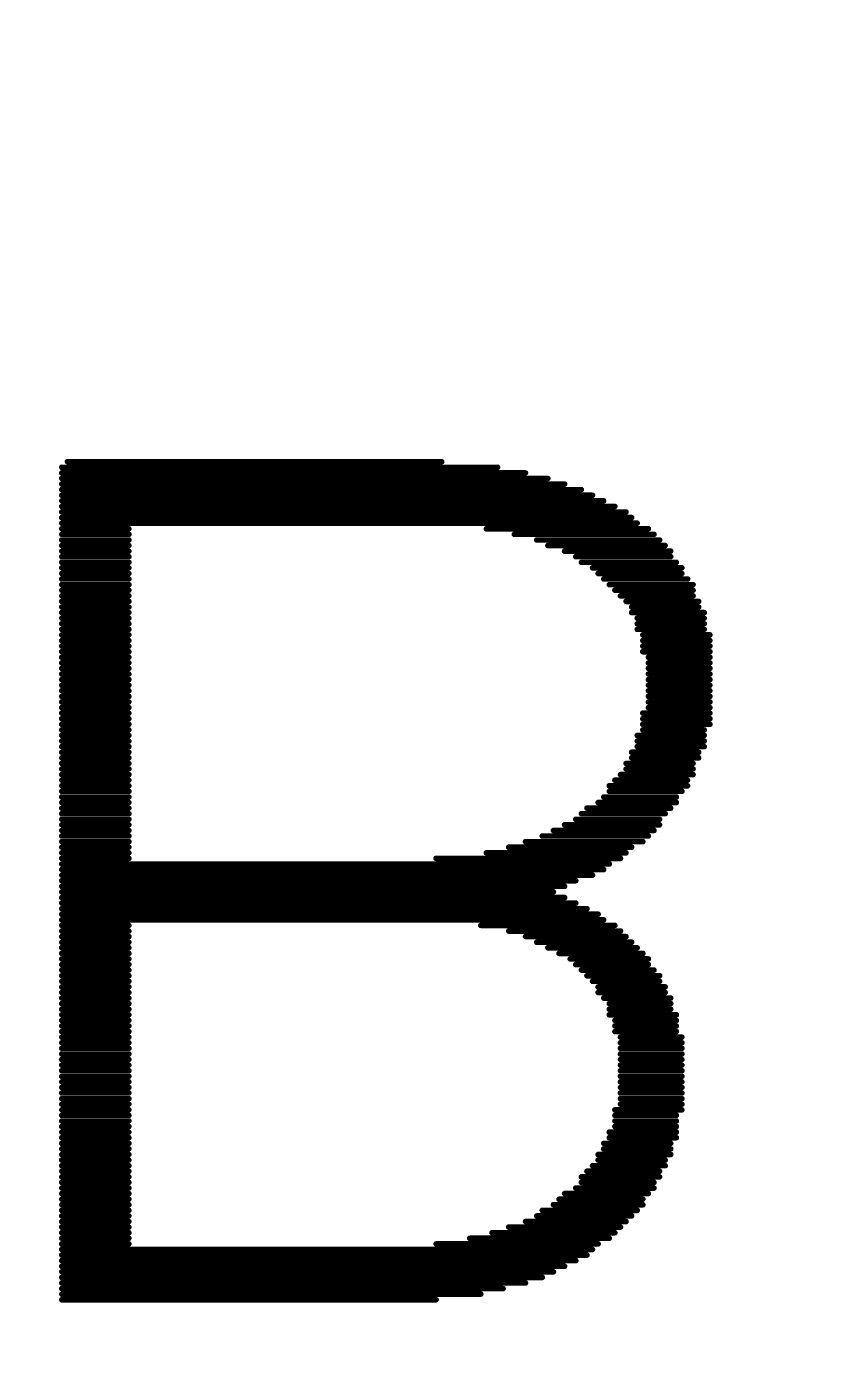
# Model space of a CAD drawing. Header units: millimetres. Extents: x -46.4 to 46.4, y -47.3 to 46.4.
# Drawn here: x -9.795 to -8.895, y 1.945 to 3.459 of the extents above; entities that cross this region are included whole.
import ezdxf

# ---------------------------------------------------------------- set-up
doc = ezdxf.new("R2010")
doc.units = ezdxf.units.MM
doc.layers.add('BottomOverlay', color=54, linetype='Continuous')
doc.layers.add('Mechanical1', color=6, linetype='Continuous')

# ---------------------------------------------------------------- blocks, each defined once
blk = doc.blocks.new('________2')
at = {"layer": 'BottomOverlay', "const_width": 0.00635}
for points in [[(14.2446, -0.0415), (14.7399, -0.0415)], [(14.2446, -0.0479), (14.7716, -0.0479)], [(14.2509, -0.0352), (14.6764, -0.0352)], [(14.2446, -0.0542), (14.797, -0.0542)], [(14.2446, -0.0606), (14.8161, -0.0606)], [(14.2446, -0.0669), (14.8351, -0.0669)], [(14.2446, -0.0733), (14.8478, -0.0733)], [(14.2446, -0.0796), (14.8605, -0.0796)], [(14.2446, -0.086), (14.8732, -0.086)], [(14.2446, -0.0923), (14.8859, -0.0923)], [(14.2446, -0.0987), (14.8923, -0.0987)], [(14.2446, -0.105), (14.8986, -0.105)], [(14.2446, -0.1114), (14.3208, -0.1114)], [(14.2446, -0.1177), (14.3208, -0.1177)], [(14.2446, -0.1241), (14.3208, -0.1241)], [(14.7272, -0.1114), (14.9113, -0.1114)], [(14.7589, -0.1177), (14.9177, -0.1177)], [(14.7843, -0.1241), (14.924, -0.1241)], [(14.2446, -0.1304), (14.3208, -0.1304)], [(14.2446, -0.1368), (14.3208, -0.1368)], [(14.797, -0.1304), (14.9304, -0.1304)], [(14.8161, -0.1368), (14.9367, -0.1368)], [(14.2446, -0.1431), (14.3208, -0.1431)], [(14.2446, -0.1495), (14.3208, -0.1495)], [(14.8288, -0.1431), (14.9367, -0.1431)], [(14.8351, -0.1495), (14.9431, -0.1495)], [(14.2446, -0.1558), (14.3208, -0.1558)], [(14.2446, -0.1622), (14.3208, -0.1622)], [(14.2446, -0.1685), (14.3208, -0.1685)], [(14.8478, -0.1558), (14.9494, -0.1558)], [(14.8542, -0.1622), (14.9494, -0.1622)], [(14.8605, -0.1685), (14.9558, -0.1685)], [(14.2446, -0.1749), (14.3208, -0.1749)], [(14.2446, -0.1812), (14.3208, -0.1812)], [(14.8669, -0.1749), (14.9621, -0.1749)], [(14.8732, -0.1812), (14.9621, -0.1812)], [(14.2446, -0.1876), (14.3208, -0.1876)], [(14.2446, -0.1939), (14.3208, -0.1939)], [(14.8796, -0.1876), (14.9621, -0.1876)], [(14.8859, -0.1939), (14.9685, -0.1939)], [(14.2446, -0.2003), (14.3208, -0.2003)], [(14.2446, -0.2066), (14.3208, -0.2066)], [(14.2446, -0.213), (14.3208, -0.213)], [(14.8923, -0.2003), (14.9685, -0.2003)], [(14.8923, -0.2066), (14.9748, -0.2066)], [(14.8986, -0.213), (14.9748, -0.213)], [(14.2446, -0.2193), (14.3208, -0.2193)], [(14.2446, -0.2257), (14.3208, -0.2257)], [(14.8986, -0.2193), (14.9748, -0.2193)], [(14.8986, -0.2257), (14.9748, -0.2257)], [(14.2446, -0.232), (14.3208, -0.232)], [(14.2446, -0.2384), (14.3208, -0.2384)], [(14.2446, -0.2447), (14.3208, -0.2447)], [(14.905, -0.232), (14.9812, -0.232)], [(14.905, -0.2384), (14.9812, -0.2384)], [(14.905, -0.2447), (14.9812, -0.2447)], [(14.2446, -0.2511), (14.3208, -0.2511)], [(14.2446, -0.2574), (14.3208, -0.2574)], [(14.905, -0.2511), (14.9812, -0.2511)], [(14.9113, -0.2574), (14.9812, -0.2574)], [(14.2446, -0.2638), (14.3208, -0.2638)], [(14.2446, -0.2701), (14.3208, -0.2701)], [(14.9113, -0.2638), (14.9812, -0.2638)], [(14.9113, -0.2701), (14.9812, -0.2701)], [(14.2446, -0.2765), (14.3208, -0.2765)], [(14.2446, -0.2828), (14.3208, -0.2828)], [(14.2446, -0.2892), (14.3208, -0.2892)], [(14.9113, -0.2765), (14.9812, -0.2765)], [(14.9113, -0.2828), (14.9812, -0.2828)], [(14.9113, -0.2892), (14.9812, -0.2892)], [(14.2446, -0.2955), (14.3208, -0.2955)], [(14.2446, -0.3019), (14.3208, -0.3019)], [(14.9113, -0.2955), (14.9812, -0.2955)], [(14.9113, -0.3019), (14.9812, -0.3019)], [(14.2446, -0.3082), (14.3208, -0.3082)], [(14.2446, -0.3146), (14.3208, -0.3146)], [(14.2446, -0.3209), (14.3208, -0.3209)], [(14.905, -0.3209), (14.9812, -0.3209)], [(14.9113, -0.3082), (14.9812, -0.3082)], [(14.9113, -0.3146), (14.9812, -0.3146)], [(14.2446, -0.3273), (14.3208, -0.3273)], [(14.2446, -0.3336), (14.3208, -0.3336)], [(14.905, -0.3273), (14.9812, -0.3273)], [(14.905, -0.3336), (14.9812, -0.3336)], [(14.2446, -0.34), (14.3208, -0.34)], [(14.2446, -0.3463), (14.3208, -0.3463)], [(14.8986, -0.3463), (14.9748, -0.3463)], [(14.905, -0.34), (14.9748, -0.34)], [(14.2446, -0.3527), (14.3208, -0.3527)], [(14.2446, -0.359), (14.3208, -0.359)], [(14.2446, -0.3654), (14.3208, -0.3654)], [(14.8923, -0.3654), (14.9685, -0.3654)], [(14.8986, -0.3527), (14.9748, -0.3527)], [(14.8986, -0.359), (14.9748, -0.359)], [(14.2446, -0.3717), (14.3208, -0.3717)], [(14.2446, -0.3781), (14.3208, -0.3781)], [(14.8859, -0.3781), (14.9621, -0.3781)], [(14.8923, -0.3717), (14.9685, -0.3717)], [(14.2446, -0.3844), (14.3208, -0.3844)], [(14.2446, -0.3908), (14.3208, -0.3908)], [(14.8796, -0.3908), (14.9621, -0.3908)], [(14.8859, -0.3844), (14.9621, -0.3844)], [(14.2446, -0.3971), (14.3208, -0.3971)], [(14.2446, -0.4035), (14.3208, -0.4035)], [(14.2446, -0.4098), (14.3208, -0.4098)], [(14.8669, -0.4035), (14.9558, -0.4035)], [(14.8669, -0.4098), (14.9494, -0.4098)], [(14.8732, -0.3971), (14.9558, -0.3971)], [(14.2446, -0.4162), (14.3208, -0.4162)], [(14.2446, -0.4225), (14.3208, -0.4225)], [(14.8542, -0.4225), (14.9431, -0.4225)], [(14.8605, -0.4162), (14.9431, -0.4162)], [(14.2446, -0.4289), (14.3208, -0.4289)], [(14.2446, -0.4352), (14.3208, -0.4352)], [(14.2446, -0.4416), (14.3208, -0.4416)], [(14.8288, -0.4416), (14.924, -0.4416)], [(14.8351, -0.4352), (14.9304, -0.4352)], [(14.8415, -0.4289), (14.9367, -0.4289)], [(14.2446, -0.4479), (14.3208, -0.4479)], [(14.2446, -0.4543), (14.3208, -0.4543)], [(14.8034, -0.4543), (14.9177, -0.4543)], [(14.8161, -0.4479), (14.924, -0.4479)], [(14.2446, -0.4606), (14.3208, -0.4606)], [(14.2446, -0.467), (14.3208, -0.467)], [(14.7716, -0.467), (14.905, -0.467)], [(14.7907, -0.4606), (14.9113, -0.4606)], [(14.2446, -0.4733), (14.3208, -0.4733)], [(14.2446, -0.4797), (14.3208, -0.4797)], [(14.2446, -0.486), (14.3208, -0.486)], [(14.67, -0.486), (14.8796, -0.486)], [(14.7272, -0.4797), (14.8859, -0.4797)], [(14.7526, -0.4733), (14.8923, -0.4733)], [(14.2446, -0.4924), (14.8669, -0.4924)], [(14.2446, -0.4987), (14.8605, -0.4987)], [(14.2446, -0.5051), (14.8478, -0.5051)], [(14.2446, -0.5114), (14.8288, -0.5114)], [(14.2446, -0.5178), (14.8161, -0.5178)], [(14.2446, -0.5241), (14.8034, -0.5241)], [(14.2446, -0.5305), (14.8161, -0.5305)], [(14.2446, -0.5368), (14.8288, -0.5368)], [(14.2446, -0.5432), (14.8415, -0.5432)], [(14.2446, -0.5495), (14.8542, -0.5495)], [(14.2446, -0.5559), (14.8605, -0.5559)], [(14.2446, -0.5622), (14.3208, -0.5622)], [(14.7208, -0.5622), (14.8732, -0.5622)], [(14.2446, -0.5686), (14.3208, -0.5686)], [(14.2446, -0.5749), (14.3208, -0.5749)], [(14.7526, -0.5686), (14.8796, -0.5686)], [(14.7716, -0.5749), (14.8859, -0.5749)], [(14.2446, -0.5813), (14.3208, -0.5813)], [(14.2446, -0.5876), (14.3208, -0.5876)], [(14.7843, -0.5813), (14.8923, -0.5813)], [(14.797, -0.5876), (14.8986, -0.5876)], [(14.2446, -0.594), (14.3208, -0.594)], [(14.2446, -0.6003), (14.3208, -0.6003)], [(14.2446, -0.6067), (14.3208, -0.6067)], [(14.8097, -0.594), (14.905, -0.594)], [(14.8224, -0.6003), (14.9113, -0.6003)], [(14.8288, -0.6067), (14.9113, -0.6067)], [(14.2446, -0.613), (14.3208, -0.613)], [(14.2446, -0.6194), (14.3208, -0.6194)], [(14.8351, -0.613), (14.9177, -0.613)], [(14.8415, -0.6194), (14.924, -0.6194)], [(14.2446, -0.6257), (14.3208, -0.6257)], [(14.2446, -0.6321), (14.3208, -0.6321)], [(14.2446, -0.6384), (14.3208, -0.6384)], [(14.8478, -0.6257), (14.924, -0.6257)], [(14.8542, -0.6321), (14.9304, -0.6321)], [(14.8542, -0.6384), (14.9304, -0.6384)], [(14.2446, -0.6448), (14.3208, -0.6448)], [(14.2446, -0.6511), (14.3208, -0.6511)], [(14.8605, -0.6448), (14.9367, -0.6448)], [(14.8669, -0.6511), (14.9367, -0.6511)], [(14.2446, -0.6575), (14.3208, -0.6575)], [(14.2446, -0.6638), (14.3208, -0.6638)], [(14.8669, -0.6575), (14.9367, -0.6575)], [(14.8669, -0.6638), (14.9431, -0.6638)], [(14.2446, -0.6702), (14.3208, -0.6702)], [(14.2446, -0.6765), (14.3208, -0.6765)], [(14.2446, -0.6829), (14.3208, -0.6829)], [(14.8732, -0.6702), (14.9431, -0.6702)], [(14.8732, -0.6765), (14.9431, -0.6765)], [(14.8732, -0.6829), (14.9431, -0.6829)], [(14.2446, -0.6892), (14.3208, -0.6892)], [(14.2446, -0.6956), (14.3208, -0.6956)], [(14.8796, -0.6892), (14.9494, -0.6892)], [(14.8796, -0.6956), (14.9494, -0.6956)], [(14.2446, -0.7019), (14.3208, -0.7019)], [(14.2446, -0.7083), (14.3208, -0.7083)], [(14.2446, -0.7146), (14.3208, -0.7146)], [(14.8796, -0.7019), (14.9494, -0.7019)], [(14.8796, -0.7083), (14.9494, -0.7083)], [(14.8796, -0.7146), (14.9494, -0.7146)], [(14.2446, -0.721), (14.3208, -0.721)], [(14.2446, -0.7273), (14.3208, -0.7273)], [(14.8796, -0.721), (14.9494, -0.721)], [(14.8796, -0.7273), (14.9494, -0.7273)], [(14.2446, -0.7337), (14.3208, -0.7337)], [(14.2446, -0.74), (14.3208, -0.74)], [(14.8796, -0.7337), (14.9494, -0.7337)], [(14.8796, -0.74), (14.9494, -0.74)], [(14.2446, -0.7464), (14.3208, -0.7464)], [(14.2446, -0.7527), (14.3208, -0.7527)], [(14.2446, -0.7591), (14.3208, -0.7591)], [(14.8796, -0.7464), (14.9494, -0.7464)], [(14.8796, -0.7527), (14.9494, -0.7527)], [(14.8796, -0.7591), (14.9494, -0.7591)], [(14.2446, -0.7654), (14.3208, -0.7654)], [(14.2446, -0.7718), (14.3208, -0.7718)], [(14.8732, -0.7718), (14.9494, -0.7718)], [(14.8796, -0.7654), (14.9494, -0.7654)], [(14.2446, -0.7781), (14.3208, -0.7781)], [(14.2446, -0.7845), (14.3208, -0.7845)], [(14.2446, -0.7908), (14.3208, -0.7908)], [(14.8732, -0.7781), (14.9431, -0.7781)], [(14.8732, -0.7845), (14.9431, -0.7845)], [(14.8732, -0.7908), (14.9431, -0.7908)], [(14.2446, -0.7972), (14.3208, -0.7972)], [(14.2446, -0.8035), (14.3208, -0.8035)], [(14.8669, -0.7972), (14.9431, -0.7972)], [(14.8669, -0.8035), (14.9431, -0.8035)], [(14.2446, -0.8099), (14.3208, -0.8099)], [(14.2446, -0.8162), (14.3208, -0.8162)], [(14.8605, -0.8099), (14.9367, -0.8099)], [(14.8605, -0.8162), (14.9367, -0.8162)], [(14.2446, -0.8226), (14.3208, -0.8226)], [(14.2446, -0.8289), (14.3208, -0.8289)], [(14.2446, -0.8353), (14.3208, -0.8353)], [(14.8478, -0.8353), (14.9304, -0.8353)], [(14.8542, -0.8226), (14.9367, -0.8226)], [(14.8542, -0.8289), (14.9304, -0.8289)], [(14.2446, -0.8416), (14.3208, -0.8416)], [(14.2446, -0.848), (14.3208, -0.848)], [(14.8351, -0.848), (14.924, -0.848)], [(14.8415, -0.8416), (14.924, -0.8416)], [(14.2446, -0.8543), (14.3208, -0.8543)], [(14.2446, -0.8607), (14.3208, -0.8607)], [(14.8288, -0.8607), (14.9177, -0.8607)], [(14.8351, -0.8543), (14.9177, -0.8543)], [(14.2446, -0.867), (14.3208, -0.867)], [(14.2446, -0.8734), (14.3208, -0.8734)], [(14.2446, -0.8797), (14.3208, -0.8797)], [(14.8034, -0.8797), (14.905, -0.8797)], [(14.8097, -0.8734), (14.905, -0.8734)], [(14.8161, -0.867), (14.9113, -0.867)], [(14.2446, -0.8861), (14.3208, -0.8861)], [(14.2446, -0.8924), (14.3208, -0.8924)], [(14.7843, -0.8924), (14.8923, -0.8924)], [(14.7907, -0.8861), (14.8986, -0.8861)], [(14.2446, -0.8988), (14.3208, -0.8988)], [(14.2446, -0.9051), (14.3208, -0.9051)], [(14.2446, -0.9115), (14.3208, -0.9115)], [(14.7335, -0.9115), (14.8732, -0.9115)], [(14.7526, -0.9051), (14.8796, -0.9051)], [(14.7716, -0.8988), (14.8859, -0.8988)], [(14.2446, -0.9178), (14.3208, -0.9178)], [(14.2446, -0.9242), (14.3208, -0.9242)], [(14.67, -0.9242), (14.8542, -0.9242)], [(14.7081, -0.9178), (14.8669, -0.9178)], [(14.2446, -0.9305), (14.8478, -0.9305)], [(14.2446, -0.9369), (14.8415, -0.9369)], [(14.2446, -0.9432), (14.8288, -0.9432)], [(14.2446, -0.9496), (14.8161, -0.9496)], [(14.2446, -0.9559), (14.8034, -0.9559)], [(14.2446, -0.9623), (14.7907, -0.9623)], [(14.2446, -0.9686), (14.7716, -0.9686)], [(14.2446, -0.975), (14.7462, -0.975)], [(14.2446, -0.9813), (14.7208, -0.9813)], [(14.2446, -0.9877), (14.67, -0.9877)]]:
    blk.add_lwpolyline(points, dxfattribs=at)
at = {"layer": 'BottomOverlay', "const_width": 0.00317}
for points in [[(14.243, -0.0415, 1), (14.2462, -0.0415, 1)], [(14.243, -0.0479, 1), (14.2462, -0.0479, 1)], [(14.2494, -0.0352, 1), (14.2525, -0.0352, 1)], [(14.6748, -0.0352, 1), (14.678, -0.0352, 1)], [(14.7383, -0.0415, 1), (14.7415, -0.0415, 1)], [(14.7701, -0.0479, 1), (14.7732, -0.0479, 1)], [(14.243, -0.0542, 1), (14.2462, -0.0542, 1)], [(14.243, -0.0606, 1), (14.2462, -0.0606, 1)], [(14.7955, -0.0542, 1), (14.7986, -0.0542, 1)], [(14.8145, -0.0606, 1), (14.8177, -0.0606, 1)], [(14.243, -0.0669, 1), (14.2462, -0.0669, 1)], [(14.243, -0.0733, 1), (14.2462, -0.0733, 1)], [(14.8336, -0.0669, 1), (14.8367, -0.0669, 1)], [(14.8463, -0.0733, 1), (14.8494, -0.0733, 1)], [(14.243, -0.0796, 1), (14.2462, -0.0796, 1)], [(14.243, -0.086, 1), (14.2462, -0.086, 1)], [(14.243, -0.0923, 1), (14.2462, -0.0923, 1)], [(14.859, -0.0796, 1), (14.8621, -0.0796, 1)], [(14.8717, -0.086, 1), (14.8748, -0.086, 1)], [(14.8844, -0.0923, 1), (14.8875, -0.0923, 1)], [(14.243, -0.0987, 1), (14.2462, -0.0987, 1)], [(14.243, -0.105, 1), (14.2462, -0.105, 1)], [(14.8907, -0.0987, 1), (14.8939, -0.0987, 1)], [(14.8971, -0.105, 1), (14.9002, -0.105, 1)], [(14.243, -0.1114, 1), (14.2462, -0.1114, 1)], [(14.243, -0.1177, 1), (14.2462, -0.1177, 1)], [(14.243, -0.1241, 1), (14.2462, -0.1241, 1)], [(14.3192, -0.1114, 1), (14.3224, -0.1114, 1)], [(14.3192, -0.1177, 1), (14.3224, -0.1177, 1)], [(14.3192, -0.1241, 1), (14.3224, -0.1241, 1)], [(14.7256, -0.1114, 1), (14.7288, -0.1114, 1)], [(14.7574, -0.1177, 1), (14.7605, -0.1177, 1)], [(14.7828, -0.1241, 1), (14.7859, -0.1241, 1)], [(14.9098, -0.1114, 1), (14.9129, -0.1114, 1)], [(14.9161, -0.1177, 1), (14.9193, -0.1177, 1)], [(14.9225, -0.1241, 1), (14.9256, -0.1241, 1)], [(14.243, -0.1304, 1), (14.2462, -0.1304, 1)], [(14.243, -0.1368, 1), (14.2462, -0.1368, 1)], [(14.3192, -0.1304, 1), (14.3224, -0.1304, 1)], [(14.3192, -0.1368, 1), (14.3224, -0.1368, 1)], [(14.7955, -0.1304, 1), (14.7986, -0.1304, 1)], [(14.8145, -0.1368, 1), (14.8177, -0.1368, 1)], [(14.9288, -0.1304, 1), (14.932, -0.1304, 1)], [(14.9352, -0.1368, 1), (14.9383, -0.1368, 1)], [(14.243, -0.1431, 1), (14.2462, -0.1431, 1)], [(14.243, -0.1495, 1), (14.2462, -0.1495, 1)], [(14.3192, -0.1431, 1), (14.3224, -0.1431, 1)], [(14.3192, -0.1495, 1), (14.3224, -0.1495, 1)], [(14.8272, -0.1431, 1), (14.8304, -0.1431, 1)], [(14.8336, -0.1495, 1), (14.8367, -0.1495, 1)], [(14.9352, -0.1431, 1), (14.9383, -0.1431, 1)], [(14.9415, -0.1495, 1), (14.9447, -0.1495, 1)], [(14.243, -0.1558, 1), (14.2462, -0.1558, 1)], [(14.243, -0.1622, 1), (14.2462, -0.1622, 1)], [(14.243, -0.1685, 1), (14.2462, -0.1685, 1)], [(14.3192, -0.1558, 1), (14.3224, -0.1558, 1)], [(14.3192, -0.1622, 1), (14.3224, -0.1622, 1)], [(14.3192, -0.1685, 1), (14.3224, -0.1685, 1)], [(14.8463, -0.1558, 1), (14.8494, -0.1558, 1)], [(14.8526, -0.1622, 1), (14.8558, -0.1622, 1)], [(14.859, -0.1685, 1), (14.8621, -0.1685, 1)], [(14.9479, -0.1558, 1), (14.951, -0.1558, 1)], [(14.9479, -0.1622, 1), (14.951, -0.1622, 1)], [(14.9542, -0.1685, 1), (14.9574, -0.1685, 1)], [(14.243, -0.1749, 1), (14.2462, -0.1749, 1)], [(14.243, -0.1812, 1), (14.2462, -0.1812, 1)], [(14.3192, -0.1749, 1), (14.3224, -0.1749, 1)], [(14.3192, -0.1812, 1), (14.3224, -0.1812, 1)], [(14.8653, -0.1749, 1), (14.8685, -0.1749, 1)], [(14.8717, -0.1812, 1), (14.8748, -0.1812, 1)], [(14.9606, -0.1749, 1), (14.9637, -0.1749, 1)], [(14.9606, -0.1812, 1), (14.9637, -0.1812, 1)], [(14.243, -0.1876, 1), (14.2462, -0.1876, 1)], [(14.243, -0.1939, 1), (14.2462, -0.1939, 1)], [(14.3192, -0.1876, 1), (14.3224, -0.1876, 1)], [(14.3192, -0.1939, 1), (14.3224, -0.1939, 1)], [(14.878, -0.1876, 1), (14.8812, -0.1876, 1)], [(14.8844, -0.1939, 1), (14.8875, -0.1939, 1)], [(14.9606, -0.1876, 1), (14.9637, -0.1876, 1)], [(14.9669, -0.1939, 1), (14.9701, -0.1939, 1)], [(14.243, -0.2003, 1), (14.2462, -0.2003, 1)], [(14.243, -0.2066, 1), (14.2462, -0.2066, 1)], [(14.243, -0.213, 1), (14.2462, -0.213, 1)], [(14.3192, -0.2003, 1), (14.3224, -0.2003, 1)], [(14.3192, -0.2066, 1), (14.3224, -0.2066, 1)], [(14.3192, -0.213, 1), (14.3224, -0.213, 1)], [(14.8907, -0.2003, 1), (14.8939, -0.2003, 1)], [(14.8907, -0.2066, 1), (14.8939, -0.2066, 1)], [(14.8971, -0.213, 1), (14.9002, -0.213, 1)], [(14.9669, -0.2003, 1), (14.9701, -0.2003, 1)], [(14.9733, -0.2066, 1), (14.9764, -0.2066, 1)], [(14.9733, -0.213, 1), (14.9764, -0.213, 1)], [(14.243, -0.2193, 1), (14.2462, -0.2193, 1)], [(14.243, -0.2257, 1), (14.2462, -0.2257, 1)], [(14.3192, -0.2193, 1), (14.3224, -0.2193, 1)], [(14.3192, -0.2257, 1), (14.3224, -0.2257, 1)], [(14.8971, -0.2193, 1), (14.9002, -0.2193, 1)], [(14.8971, -0.2257, 1), (14.9002, -0.2257, 1)], [(14.9733, -0.2193, 1), (14.9764, -0.2193, 1)], [(14.9733, -0.2257, 1), (14.9764, -0.2257, 1)], [(14.243, -0.232, 1), (14.2462, -0.232, 1)], [(14.243, -0.2384, 1), (14.2462, -0.2384, 1)], [(14.243, -0.2447, 1), (14.2462, -0.2447, 1)], [(14.3192, -0.232, 1), (14.3224, -0.232, 1)], [(14.3192, -0.2384, 1), (14.3224, -0.2384, 1)], [(14.3192, -0.2447, 1), (14.3224, -0.2447, 1)], [(14.9034, -0.232, 1), (14.9066, -0.232, 1)], [(14.9034, -0.2384, 1), (14.9066, -0.2384, 1)], [(14.9034, -0.2447, 1), (14.9066, -0.2447, 1)], [(14.9796, -0.232, 1), (14.9828, -0.232, 1)], [(14.9796, -0.2384, 1), (14.9828, -0.2384, 1)], [(14.9796, -0.2447, 1), (14.9828, -0.2447, 1)], [(14.243, -0.2511, 1), (14.2462, -0.2511, 1)], [(14.243, -0.2574, 1), (14.2462, -0.2574, 1)], [(14.3192, -0.2511, 1), (14.3224, -0.2511, 1)], [(14.3192, -0.2574, 1), (14.3224, -0.2574, 1)], [(14.9034, -0.2511, 1), (14.9066, -0.2511, 1)], [(14.9098, -0.2574, 1), (14.9129, -0.2574, 1)], [(14.9796, -0.2511, 1), (14.9828, -0.2511, 1)], [(14.9796, -0.2574, 1), (14.9828, -0.2574, 1)], [(14.243, -0.2638, 1), (14.2462, -0.2638, 1)], [(14.243, -0.2701, 1), (14.2462, -0.2701, 1)], [(14.3192, -0.2638, 1), (14.3224, -0.2638, 1)], [(14.3192, -0.2701, 1), (14.3224, -0.2701, 1)], [(14.9098, -0.2638, 1), (14.9129, -0.2638, 1)], [(14.9098, -0.2701, 1), (14.9129, -0.2701, 1)], [(14.9796, -0.2638, 1), (14.9828, -0.2638, 1)], [(14.9796, -0.2701, 1), (14.9828, -0.2701, 1)], [(14.243, -0.2765, 1), (14.2462, -0.2765, 1)], [(14.243, -0.2828, 1), (14.2462, -0.2828, 1)], [(14.243, -0.2892, 1), (14.2462, -0.2892, 1)], [(14.3192, -0.2765, 1), (14.3224, -0.2765, 1)], [(14.3192, -0.2828, 1), (14.3224, -0.2828, 1)], [(14.3192, -0.2892, 1), (14.3224, -0.2892, 1)], [(14.9098, -0.2765, 1), (14.9129, -0.2765, 1)], [(14.9098, -0.2828, 1), (14.9129, -0.2828, 1)], [(14.9098, -0.2892, 1), (14.9129, -0.2892, 1)], [(14.9796, -0.2765, 1), (14.9828, -0.2765, 1)], [(14.9796, -0.2828, 1), (14.9828, -0.2828, 1)], [(14.9796, -0.2892, 1), (14.9828, -0.2892, 1)], [(14.243, -0.2955, 1), (14.2462, -0.2955, 1)], [(14.243, -0.3019, 1), (14.2462, -0.3019, 1)], [(14.3192, -0.2955, 1), (14.3224, -0.2955, 1)], [(14.3192, -0.3019, 1), (14.3224, -0.3019, 1)], [(14.9098, -0.2955, 1), (14.9129, -0.2955, 1)], [(14.9098, -0.3019, 1), (14.9129, -0.3019, 1)], [(14.9796, -0.2955, 1), (14.9828, -0.2955, 1)], [(14.9796, -0.3019, 1), (14.9828, -0.3019, 1)], [(14.243, -0.3082, 1), (14.2462, -0.3082, 1)], [(14.243, -0.3146, 1), (14.2462, -0.3146, 1)], [(14.243, -0.3209, 1), (14.2462, -0.3209, 1)], [(14.3192, -0.3082, 1), (14.3224, -0.3082, 1)], [(14.3192, -0.3146, 1), (14.3224, -0.3146, 1)], [(14.3192, -0.3209, 1), (14.3224, -0.3209, 1)], [(14.9034, -0.3209, 1), (14.9066, -0.3209, 1)], [(14.9098, -0.3082, 1), (14.9129, -0.3082, 1)], [(14.9098, -0.3146, 1), (14.9129, -0.3146, 1)], [(14.9796, -0.3082, 1), (14.9828, -0.3082, 1)], [(14.9796, -0.3146, 1), (14.9828, -0.3146, 1)], [(14.9796, -0.3209, 1), (14.9828, -0.3209, 1)], [(14.243, -0.3273, 1), (14.2462, -0.3273, 1)], [(14.243, -0.3336, 1), (14.2462, -0.3336, 1)], [(14.3192, -0.3273, 1), (14.3224, -0.3273, 1)], [(14.3192, -0.3336, 1), (14.3224, -0.3336, 1)], [(14.9034, -0.3273, 1), (14.9066, -0.3273, 1)], [(14.9034, -0.3336, 1), (14.9066, -0.3336, 1)], [(14.9796, -0.3273, 1), (14.9828, -0.3273, 1)], [(14.9796, -0.3336, 1), (14.9828, -0.3336, 1)], [(14.243, -0.34, 1), (14.2462, -0.34, 1)], [(14.243, -0.3463, 1), (14.2462, -0.3463, 1)], [(14.3192, -0.34, 1), (14.3224, -0.34, 1)], [(14.3192, -0.3463, 1), (14.3224, -0.3463, 1)], [(14.8971, -0.3463, 1), (14.9002, -0.3463, 1)], [(14.9034, -0.34, 1), (14.9066, -0.34, 1)], [(14.9733, -0.34, 1), (14.9764, -0.34, 1)], [(14.9733, -0.3463, 1), (14.9764, -0.3463, 1)], [(14.243, -0.3527, 1), (14.2462, -0.3527, 1)], [(14.243, -0.359, 1), (14.2462, -0.359, 1)], [(14.243, -0.3654, 1), (14.2462, -0.3654, 1)], [(14.3192, -0.3527, 1), (14.3224, -0.3527, 1)], [(14.3192, -0.359, 1), (14.3224, -0.359, 1)], [(14.3192, -0.3654, 1), (14.3224, -0.3654, 1)], [(14.8907, -0.3654, 1), (14.8939, -0.3654, 1)], [(14.8971, -0.3527, 1), (14.9002, -0.3527, 1)], [(14.8971, -0.359, 1), (14.9002, -0.359, 1)], [(14.9669, -0.3654, 1), (14.9701, -0.3654, 1)], [(14.9733, -0.3527, 1), (14.9764, -0.3527, 1)], [(14.9733, -0.359, 1), (14.9764, -0.359, 1)], [(14.243, -0.3717, 1), (14.2462, -0.3717, 1)], [(14.243, -0.3781, 1), (14.2462, -0.3781, 1)], [(14.3192, -0.3717, 1), (14.3224, -0.3717, 1)], [(14.3192, -0.3781, 1), (14.3224, -0.3781, 1)], [(14.8844, -0.3781, 1), (14.8875, -0.3781, 1)], [(14.8907, -0.3717, 1), (14.8939, -0.3717, 1)], [(14.9606, -0.3781, 1), (14.9637, -0.3781, 1)], [(14.9669, -0.3717, 1), (14.9701, -0.3717, 1)], [(14.243, -0.3844, 1), (14.2462, -0.3844, 1)], [(14.243, -0.3908, 1), (14.2462, -0.3908, 1)], [(14.3192, -0.3844, 1), (14.3224, -0.3844, 1)], [(14.3192, -0.3908, 1), (14.3224, -0.3908, 1)], [(14.878, -0.3908, 1), (14.8812, -0.3908, 1)], [(14.8844, -0.3844, 1), (14.8875, -0.3844, 1)], [(14.9606, -0.3844, 1), (14.9637, -0.3844, 1)], [(14.9606, -0.3908, 1), (14.9637, -0.3908, 1)], [(14.243, -0.3971, 1), (14.2462, -0.3971, 1)], [(14.243, -0.4035, 1), (14.2462, -0.4035, 1)], [(14.243, -0.4098, 1), (14.2462, -0.4098, 1)], [(14.3192, -0.3971, 1), (14.3224, -0.3971, 1)], [(14.3192, -0.4035, 1), (14.3224, -0.4035, 1)], [(14.3192, -0.4098, 1), (14.3224, -0.4098, 1)], [(14.8653, -0.4035, 1), (14.8685, -0.4035, 1)], [(14.8653, -0.4098, 1), (14.8685, -0.4098, 1)], [(14.8717, -0.3971, 1), (14.8748, -0.3971, 1)], [(14.9479, -0.4098, 1), (14.951, -0.4098, 1)], [(14.9542, -0.3971, 1), (14.9574, -0.3971, 1)], [(14.9542, -0.4035, 1), (14.9574, -0.4035, 1)], [(14.243, -0.4162, 1), (14.2462, -0.4162, 1)], [(14.243, -0.4225, 1), (14.2462, -0.4225, 1)], [(14.3192, -0.4162, 1), (14.3224, -0.4162, 1)], [(14.3192, -0.4225, 1), (14.3224, -0.4225, 1)], [(14.8526, -0.4225, 1), (14.8558, -0.4225, 1)], [(14.859, -0.4162, 1), (14.8621, -0.4162, 1)], [(14.9415, -0.4162, 1), (14.9447, -0.4162, 1)], [(14.9415, -0.4225, 1), (14.9447, -0.4225, 1)], [(14.243, -0.4289, 1), (14.2462, -0.4289, 1)], [(14.243, -0.4352, 1), (14.2462, -0.4352, 1)], [(14.243, -0.4416, 1), (14.2462, -0.4416, 1)], [(14.3192, -0.4289, 1), (14.3224, -0.4289, 1)], [(14.3192, -0.4352, 1), (14.3224, -0.4352, 1)], [(14.3192, -0.4416, 1), (14.3224, -0.4416, 1)], [(14.8272, -0.4416, 1), (14.8304, -0.4416, 1)], [(14.8336, -0.4352, 1), (14.8367, -0.4352, 1)], [(14.8399, -0.4289, 1), (14.8431, -0.4289, 1)], [(14.9225, -0.4416, 1), (14.9256, -0.4416, 1)], [(14.9288, -0.4352, 1), (14.932, -0.4352, 1)], [(14.9352, -0.4289, 1), (14.9383, -0.4289, 1)], [(14.243, -0.4479, 1), (14.2462, -0.4479, 1)], [(14.243, -0.4543, 1), (14.2462, -0.4543, 1)], [(14.3192, -0.4479, 1), (14.3224, -0.4479, 1)], [(14.3192, -0.4543, 1), (14.3224, -0.4543, 1)], [(14.8018, -0.4543, 1), (14.805, -0.4543, 1)], [(14.8145, -0.4479, 1), (14.8177, -0.4479, 1)], [(14.9161, -0.4543, 1), (14.9193, -0.4543, 1)], [(14.9225, -0.4479, 1), (14.9256, -0.4479, 1)], [(14.243, -0.4606, 1), (14.2462, -0.4606, 1)], [(14.243, -0.467, 1), (14.2462, -0.467, 1)], [(14.3192, -0.4606, 1), (14.3224, -0.4606, 1)], [(14.3192, -0.467, 1), (14.3224, -0.467, 1)], [(14.7701, -0.467, 1), (14.7732, -0.467, 1)], [(14.7891, -0.4606, 1), (14.7923, -0.4606, 1)], [(14.9034, -0.467, 1), (14.9066, -0.467, 1)], [(14.9098, -0.4606, 1), (14.9129, -0.4606, 1)], [(14.243, -0.4733, 1), (14.2462, -0.4733, 1)], [(14.243, -0.4797, 1), (14.2462, -0.4797, 1)], [(14.243, -0.486, 1), (14.2462, -0.486, 1)], [(14.3192, -0.4733, 1), (14.3224, -0.4733, 1)], [(14.3192, -0.4797, 1), (14.3224, -0.4797, 1)], [(14.3192, -0.486, 1), (14.3224, -0.486, 1)], [(14.6685, -0.486, 1), (14.6716, -0.486, 1)], [(14.7256, -0.4797, 1), (14.7288, -0.4797, 1)], [(14.751, -0.4733, 1), (14.7542, -0.4733, 1)], [(14.878, -0.486, 1), (14.8812, -0.486, 1)], [(14.8844, -0.4797, 1), (14.8875, -0.4797, 1)], [(14.8907, -0.4733, 1), (14.8939, -0.4733, 1)], [(14.243, -0.4924, 1), (14.2462, -0.4924, 1)], [(14.243, -0.4987, 1), (14.2462, -0.4987, 1)], [(14.859, -0.4987, 1), (14.8621, -0.4987, 1)], [(14.8653, -0.4924, 1), (14.8685, -0.4924, 1)], [(14.243, -0.5051, 1), (14.2462, -0.5051, 1)], [(14.243, -0.5114, 1), (14.2462, -0.5114, 1)], [(14.243, -0.5178, 1), (14.2462, -0.5178, 1)], [(14.8145, -0.5178, 1), (14.8177, -0.5178, 1)], [(14.8272, -0.5114, 1), (14.8304, -0.5114, 1)], [(14.8463, -0.5051, 1), (14.8494, -0.5051, 1)], [(14.243, -0.5241, 1), (14.2462, -0.5241, 1)], [(14.243, -0.5305, 1), (14.2462, -0.5305, 1)], [(14.8018, -0.5241, 1), (14.805, -0.5241, 1)], [(14.8145, -0.5305, 1), (14.8177, -0.5305, 1)], [(14.243, -0.5368, 1), (14.2462, -0.5368, 1)], [(14.243, -0.5432, 1), (14.2462, -0.5432, 1)], [(14.8272, -0.5368, 1), (14.8304, -0.5368, 1)], [(14.8399, -0.5432, 1), (14.8431, -0.5432, 1)], [(14.243, -0.5495, 1), (14.2462, -0.5495, 1)], [(14.243, -0.5559, 1), (14.2462, -0.5559, 1)], [(14.243, -0.5622, 1), (14.2462, -0.5622, 1)], [(14.3192, -0.5622, 1), (14.3224, -0.5622, 1)], [(14.7193, -0.5622, 1), (14.7224, -0.5622, 1)], [(14.8526, -0.5495, 1), (14.8558, -0.5495, 1)], [(14.859, -0.5559, 1), (14.8621, -0.5559, 1)], [(14.8717, -0.5622, 1), (14.8748, -0.5622, 1)], [(14.243, -0.5686, 1), (14.2462, -0.5686, 1)], [(14.243, -0.5749, 1), (14.2462, -0.5749, 1)], [(14.3192, -0.5686, 1), (14.3224, -0.5686, 1)], [(14.3192, -0.5749, 1), (14.3224, -0.5749, 1)], [(14.751, -0.5686, 1), (14.7542, -0.5686, 1)], [(14.7701, -0.5749, 1), (14.7732, -0.5749, 1)], [(14.878, -0.5686, 1), (14.8812, -0.5686, 1)], [(14.8844, -0.5749, 1), (14.8875, -0.5749, 1)], [(14.243, -0.5813, 1), (14.2462, -0.5813, 1)], [(14.243, -0.5876, 1), (14.2462, -0.5876, 1)], [(14.3192, -0.5813, 1), (14.3224, -0.5813, 1)], [(14.3192, -0.5876, 1), (14.3224, -0.5876, 1)], [(14.7828, -0.5813, 1), (14.7859, -0.5813, 1)], [(14.7955, -0.5876, 1), (14.7986, -0.5876, 1)], [(14.8907, -0.5813, 1), (14.8939, -0.5813, 1)], [(14.8971, -0.5876, 1), (14.9002, -0.5876, 1)], [(14.243, -0.594, 1), (14.2462, -0.594, 1)], [(14.243, -0.6003, 1), (14.2462, -0.6003, 1)], [(14.243, -0.6067, 1), (14.2462, -0.6067, 1)], [(14.3192, -0.594, 1), (14.3224, -0.594, 1)], [(14.3192, -0.6003, 1), (14.3224, -0.6003, 1)], [(14.3192, -0.6067, 1), (14.3224, -0.6067, 1)], [(14.8082, -0.594, 1), (14.8113, -0.594, 1)], [(14.8209, -0.6003, 1), (14.824, -0.6003, 1)], [(14.8272, -0.6067, 1), (14.8304, -0.6067, 1)], [(14.9034, -0.594, 1), (14.9066, -0.594, 1)], [(14.9098, -0.6003, 1), (14.9129, -0.6003, 1)], [(14.9098, -0.6067, 1), (14.9129, -0.6067, 1)], [(14.243, -0.613, 1), (14.2462, -0.613, 1)], [(14.243, -0.6194, 1), (14.2462, -0.6194, 1)], [(14.3192, -0.613, 1), (14.3224, -0.613, 1)], [(14.3192, -0.6194, 1), (14.3224, -0.6194, 1)], [(14.8336, -0.613, 1), (14.8367, -0.613, 1)], [(14.8399, -0.6194, 1), (14.8431, -0.6194, 1)], [(14.9161, -0.613, 1), (14.9193, -0.613, 1)], [(14.9225, -0.6194, 1), (14.9256, -0.6194, 1)], [(14.243, -0.6257, 1), (14.2462, -0.6257, 1)], [(14.243, -0.6321, 1), (14.2462, -0.6321, 1)], [(14.243, -0.6384, 1), (14.2462, -0.6384, 1)], [(14.3192, -0.6257, 1), (14.3224, -0.6257, 1)], [(14.3192, -0.6321, 1), (14.3224, -0.6321, 1)], [(14.3192, -0.6384, 1), (14.3224, -0.6384, 1)], [(14.8463, -0.6257, 1), (14.8494, -0.6257, 1)], [(14.8526, -0.6321, 1), (14.8558, -0.6321, 1)], [(14.8526, -0.6384, 1), (14.8558, -0.6384, 1)], [(14.9225, -0.6257, 1), (14.9256, -0.6257, 1)], [(14.9288, -0.6321, 1), (14.932, -0.6321, 1)], [(14.9288, -0.6384, 1), (14.932, -0.6384, 1)], [(14.243, -0.6448, 1), (14.2462, -0.6448, 1)], [(14.243, -0.6511, 1), (14.2462, -0.6511, 1)], [(14.3192, -0.6448, 1), (14.3224, -0.6448, 1)], [(14.3192, -0.6511, 1), (14.3224, -0.6511, 1)], [(14.859, -0.6448, 1), (14.8621, -0.6448, 1)], [(14.8653, -0.6511, 1), (14.8685, -0.6511, 1)], [(14.9352, -0.6448, 1), (14.9383, -0.6448, 1)], [(14.9352, -0.6511, 1), (14.9383, -0.6511, 1)], [(14.243, -0.6575, 1), (14.2462, -0.6575, 1)], [(14.243, -0.6638, 1), (14.2462, -0.6638, 1)], [(14.3192, -0.6575, 1), (14.3224, -0.6575, 1)], [(14.3192, -0.6638, 1), (14.3224, -0.6638, 1)], [(14.8653, -0.6575, 1), (14.8685, -0.6575, 1)], [(14.8653, -0.6638, 1), (14.8685, -0.6638, 1)], [(14.9352, -0.6575, 1), (14.9383, -0.6575, 1)], [(14.9415, -0.6638, 1), (14.9447, -0.6638, 1)], [(14.243, -0.6702, 1), (14.2462, -0.6702, 1)], [(14.243, -0.6765, 1), (14.2462, -0.6765, 1)], [(14.243, -0.6829, 1), (14.2462, -0.6829, 1)], [(14.3192, -0.6702, 1), (14.3224, -0.6702, 1)], [(14.3192, -0.6765, 1), (14.3224, -0.6765, 1)], [(14.3192, -0.6829, 1), (14.3224, -0.6829, 1)], [(14.8717, -0.6702, 1), (14.8748, -0.6702, 1)], [(14.8717, -0.6765, 1), (14.8748, -0.6765, 1)], [(14.8717, -0.6829, 1), (14.8748, -0.6829, 1)], [(14.9415, -0.6702, 1), (14.9447, -0.6702, 1)], [(14.9415, -0.6765, 1), (14.9447, -0.6765, 1)], [(14.9415, -0.6829, 1), (14.9447, -0.6829, 1)], [(14.243, -0.6892, 1), (14.2462, -0.6892, 1)], [(14.243, -0.6956, 1), (14.2462, -0.6956, 1)], [(14.3192, -0.6892, 1), (14.3224, -0.6892, 1)], [(14.3192, -0.6956, 1), (14.3224, -0.6956, 1)], [(14.878, -0.6892, 1), (14.8812, -0.6892, 1)], [(14.878, -0.6956, 1), (14.8812, -0.6956, 1)], [(14.9479, -0.6892, 1), (14.951, -0.6892, 1)], [(14.9479, -0.6956, 1), (14.951, -0.6956, 1)], [(14.243, -0.7019, 1), (14.2462, -0.7019, 1)], [(14.243, -0.7083, 1), (14.2462, -0.7083, 1)], [(14.243, -0.7146, 1), (14.2462, -0.7146, 1)], [(14.3192, -0.7019, 1), (14.3224, -0.7019, 1)], [(14.3192, -0.7083, 1), (14.3224, -0.7083, 1)], [(14.3192, -0.7146, 1), (14.3224, -0.7146, 1)], [(14.878, -0.7019, 1), (14.8812, -0.7019, 1)], [(14.878, -0.7083, 1), (14.8812, -0.7083, 1)], [(14.878, -0.7146, 1), (14.8812, -0.7146, 1)], [(14.9479, -0.7019, 1), (14.951, -0.7019, 1)], [(14.9479, -0.7083, 1), (14.951, -0.7083, 1)], [(14.9479, -0.7146, 1), (14.951, -0.7146, 1)], [(14.243, -0.721, 1), (14.2462, -0.721, 1)], [(14.243, -0.7273, 1), (14.2462, -0.7273, 1)], [(14.3192, -0.721, 1), (14.3224, -0.721, 1)], [(14.3192, -0.7273, 1), (14.3224, -0.7273, 1)], [(14.878, -0.721, 1), (14.8812, -0.721, 1)], [(14.878, -0.7273, 1), (14.8812, -0.7273, 1)], [(14.9479, -0.721, 1), (14.951, -0.721, 1)], [(14.9479, -0.7273, 1), (14.951, -0.7273, 1)], [(14.243, -0.7337, 1), (14.2462, -0.7337, 1)], [(14.243, -0.74, 1), (14.2462, -0.74, 1)], [(14.3192, -0.7337, 1), (14.3224, -0.7337, 1)], [(14.3192, -0.74, 1), (14.3224, -0.74, 1)], [(14.878, -0.7337, 1), (14.8812, -0.7337, 1)], [(14.878, -0.74, 1), (14.8812, -0.74, 1)], [(14.9479, -0.7337, 1), (14.951, -0.7337, 1)], [(14.9479, -0.74, 1), (14.951, -0.74, 1)], [(14.243, -0.7464, 1), (14.2462, -0.7464, 1)], [(14.243, -0.7527, 1), (14.2462, -0.7527, 1)], [(14.243, -0.7591, 1), (14.2462, -0.7591, 1)], [(14.3192, -0.7464, 1), (14.3224, -0.7464, 1)], [(14.3192, -0.7527, 1), (14.3224, -0.7527, 1)], [(14.3192, -0.7591, 1), (14.3224, -0.7591, 1)], [(14.878, -0.7464, 1), (14.8812, -0.7464, 1)], [(14.878, -0.7527, 1), (14.8812, -0.7527, 1)], [(14.878, -0.7591, 1), (14.8812, -0.7591, 1)], [(14.9479, -0.7464, 1), (14.951, -0.7464, 1)], [(14.9479, -0.7527, 1), (14.951, -0.7527, 1)], [(14.9479, -0.7591, 1), (14.951, -0.7591, 1)], [(14.243, -0.7654, 1), (14.2462, -0.7654, 1)], [(14.243, -0.7718, 1), (14.2462, -0.7718, 1)], [(14.3192, -0.7654, 1), (14.3224, -0.7654, 1)], [(14.3192, -0.7718, 1), (14.3224, -0.7718, 1)], [(14.8717, -0.7718, 1), (14.8748, -0.7718, 1)], [(14.878, -0.7654, 1), (14.8812, -0.7654, 1)], [(14.9479, -0.7654, 1), (14.951, -0.7654, 1)], [(14.9479, -0.7718, 1), (14.951, -0.7718, 1)], [(14.243, -0.7781, 1), (14.2462, -0.7781, 1)], [(14.243, -0.7845, 1), (14.2462, -0.7845, 1)], [(14.243, -0.7908, 1), (14.2462, -0.7908, 1)], [(14.3192, -0.7781, 1), (14.3224, -0.7781, 1)], [(14.3192, -0.7845, 1), (14.3224, -0.7845, 1)], [(14.3192, -0.7908, 1), (14.3224, -0.7908, 1)], [(14.8717, -0.7781, 1), (14.8748, -0.7781, 1)], [(14.8717, -0.7845, 1), (14.8748, -0.7845, 1)], [(14.8717, -0.7908, 1), (14.8748, -0.7908, 1)], [(14.9415, -0.7781, 1), (14.9447, -0.7781, 1)], [(14.9415, -0.7845, 1), (14.9447, -0.7845, 1)], [(14.9415, -0.7908, 1), (14.9447, -0.7908, 1)], [(14.243, -0.7972, 1), (14.2462, -0.7972, 1)], [(14.243, -0.8035, 1), (14.2462, -0.8035, 1)], [(14.3192, -0.7972, 1), (14.3224, -0.7972, 1)], [(14.3192, -0.8035, 1), (14.3224, -0.8035, 1)], [(14.8653, -0.7972, 1), (14.8685, -0.7972, 1)], [(14.8653, -0.8035, 1), (14.8685, -0.8035, 1)], [(14.9415, -0.7972, 1), (14.9447, -0.7972, 1)], [(14.9415, -0.8035, 1), (14.9447, -0.8035, 1)], [(14.243, -0.8099, 1), (14.2462, -0.8099, 1)], [(14.243, -0.8162, 1), (14.2462, -0.8162, 1)], [(14.3192, -0.8099, 1), (14.3224, -0.8099, 1)], [(14.3192, -0.8162, 1), (14.3224, -0.8162, 1)], [(14.859, -0.8099, 1), (14.8621, -0.8099, 1)], [(14.859, -0.8162, 1), (14.8621, -0.8162, 1)], [(14.9352, -0.8099, 1), (14.9383, -0.8099, 1)], [(14.9352, -0.8162, 1), (14.9383, -0.8162, 1)], [(14.243, -0.8226, 1), (14.2462, -0.8226, 1)], [(14.243, -0.8289, 1), (14.2462, -0.8289, 1)], [(14.243, -0.8353, 1), (14.2462, -0.8353, 1)], [(14.3192, -0.8226, 1), (14.3224, -0.8226, 1)], [(14.3192, -0.8289, 1), (14.3224, -0.8289, 1)], [(14.3192, -0.8353, 1), (14.3224, -0.8353, 1)], [(14.8463, -0.8353, 1), (14.8494, -0.8353, 1)], [(14.8526, -0.8226, 1), (14.8558, -0.8226, 1)], [(14.8526, -0.8289, 1), (14.8558, -0.8289, 1)], [(14.9288, -0.8289, 1), (14.932, -0.8289, 1)], [(14.9288, -0.8353, 1), (14.932, -0.8353, 1)], [(14.9352, -0.8226, 1), (14.9383, -0.8226, 1)], [(14.243, -0.8416, 1), (14.2462, -0.8416, 1)], [(14.243, -0.848, 1), (14.2462, -0.848, 1)], [(14.3192, -0.8416, 1), (14.3224, -0.8416, 1)], [(14.3192, -0.848, 1), (14.3224, -0.848, 1)], [(14.8336, -0.848, 1), (14.8367, -0.848, 1)], [(14.8399, -0.8416, 1), (14.8431, -0.8416, 1)], [(14.9225, -0.8416, 1), (14.9256, -0.8416, 1)], [(14.9225, -0.848, 1), (14.9256, -0.848, 1)], [(14.243, -0.8543, 1), (14.2462, -0.8543, 1)], [(14.243, -0.8607, 1), (14.2462, -0.8607, 1)], [(14.3192, -0.8543, 1), (14.3224, -0.8543, 1)], [(14.3192, -0.8607, 1), (14.3224, -0.8607, 1)], [(14.8272, -0.8607, 1), (14.8304, -0.8607, 1)], [(14.8336, -0.8543, 1), (14.8367, -0.8543, 1)], [(14.9161, -0.8543, 1), (14.9193, -0.8543, 1)], [(14.9161, -0.8607, 1), (14.9193, -0.8607, 1)], [(14.243, -0.867, 1), (14.2462, -0.867, 1)], [(14.243, -0.8734, 1), (14.2462, -0.8734, 1)], [(14.243, -0.8797, 1), (14.2462, -0.8797, 1)], [(14.3192, -0.867, 1), (14.3224, -0.867, 1)], [(14.3192, -0.8734, 1), (14.3224, -0.8734, 1)], [(14.3192, -0.8797, 1), (14.3224, -0.8797, 1)], [(14.8018, -0.8797, 1), (14.805, -0.8797, 1)], [(14.8082, -0.8734, 1), (14.8113, -0.8734, 1)], [(14.8145, -0.867, 1), (14.8177, -0.867, 1)], [(14.9034, -0.8734, 1), (14.9066, -0.8734, 1)], [(14.9034, -0.8797, 1), (14.9066, -0.8797, 1)], [(14.9098, -0.867, 1), (14.9129, -0.867, 1)], [(14.243, -0.8861, 1), (14.2462, -0.8861, 1)], [(14.243, -0.8924, 1), (14.2462, -0.8924, 1)], [(14.3192, -0.8861, 1), (14.3224, -0.8861, 1)], [(14.3192, -0.8924, 1), (14.3224, -0.8924, 1)], [(14.7828, -0.8924, 1), (14.7859, -0.8924, 1)], [(14.7891, -0.8861, 1), (14.7923, -0.8861, 1)], [(14.8907, -0.8924, 1), (14.8939, -0.8924, 1)], [(14.8971, -0.8861, 1), (14.9002, -0.8861, 1)], [(14.243, -0.8988, 1), (14.2462, -0.8988, 1)], [(14.243, -0.9051, 1), (14.2462, -0.9051, 1)], [(14.243, -0.9115, 1), (14.2462, -0.9115, 1)], [(14.3192, -0.8988, 1), (14.3224, -0.8988, 1)], [(14.3192, -0.9051, 1), (14.3224, -0.9051, 1)], [(14.3192, -0.9115, 1), (14.3224, -0.9115, 1)], [(14.732, -0.9115, 1), (14.7351, -0.9115, 1)], [(14.751, -0.9051, 1), (14.7542, -0.9051, 1)], [(14.7701, -0.8988, 1), (14.7732, -0.8988, 1)], [(14.8717, -0.9115, 1), (14.8748, -0.9115, 1)], [(14.878, -0.9051, 1), (14.8812, -0.9051, 1)], [(14.8844, -0.8988, 1), (14.8875, -0.8988, 1)], [(14.243, -0.9178, 1), (14.2462, -0.9178, 1)], [(14.243, -0.9242, 1), (14.2462, -0.9242, 1)], [(14.3192, -0.9178, 1), (14.3224, -0.9178, 1)], [(14.3192, -0.9242, 1), (14.3224, -0.9242, 1)], [(14.6685, -0.9242, 1), (14.6716, -0.9242, 1)], [(14.7066, -0.9178, 1), (14.7097, -0.9178, 1)], [(14.8526, -0.9242, 1), (14.8558, -0.9242, 1)], [(14.8653, -0.9178, 1), (14.8685, -0.9178, 1)], [(14.243, -0.9305, 1), (14.2462, -0.9305, 1)], [(14.243, -0.9369, 1), (14.2462, -0.9369, 1)], [(14.8399, -0.9369, 1), (14.8431, -0.9369, 1)], [(14.8463, -0.9305, 1), (14.8494, -0.9305, 1)], [(14.243, -0.9432, 1), (14.2462, -0.9432, 1)], [(14.243, -0.9496, 1), (14.2462, -0.9496, 1)], [(14.243, -0.9559, 1), (14.2462, -0.9559, 1)], [(14.8018, -0.9559, 1), (14.805, -0.9559, 1)], [(14.8145, -0.9496, 1), (14.8177, -0.9496, 1)], [(14.8272, -0.9432, 1), (14.8304, -0.9432, 1)], [(14.243, -0.9623, 1), (14.2462, -0.9623, 1)], [(14.243, -0.9686, 1), (14.2462, -0.9686, 1)], [(14.7701, -0.9686, 1), (14.7732, -0.9686, 1)], [(14.7891, -0.9623, 1), (14.7923, -0.9623, 1)], [(14.243, -0.975, 1), (14.2462, -0.975, 1)], [(14.243, -0.9813, 1), (14.2462, -0.9813, 1)], [(14.243, -0.9877, 1), (14.2462, -0.9877, 1)], [(14.6685, -0.9877, 1), (14.6716, -0.9877, 1)], [(14.7193, -0.9813, 1), (14.7224, -0.9813, 1)], [(14.7447, -0.975, 1), (14.7478, -0.975, 1)]]:
    blk.add_lwpolyline(points, format="xyb", close=True, dxfattribs=at)

msp = doc.modelspace()

# ---------------------------------------------------------------- linework, layer by layer
at = {"layer": 'BottomOverlay', "const_width": 0.508}
msp.add_lwpolyline([(-12.3943, 8.4487, -3.242415), (-12.3943, -8.4487)], format="xyb", dxfattribs=at)
at = {"layer": 'Mechanical1', "const_width": 0.254}
msp.add_lwpolyline([(-46.2567, 0, -0.414214), (0, 46.2567)], format="xyb", dxfattribs=at)

# ---------------------------------------------------------------- block references
at = {"rotation": 360}
msp.add_blockref('________2', (-24, 3), dxfattribs=at)

doc.saveas('drawing.dxf')
